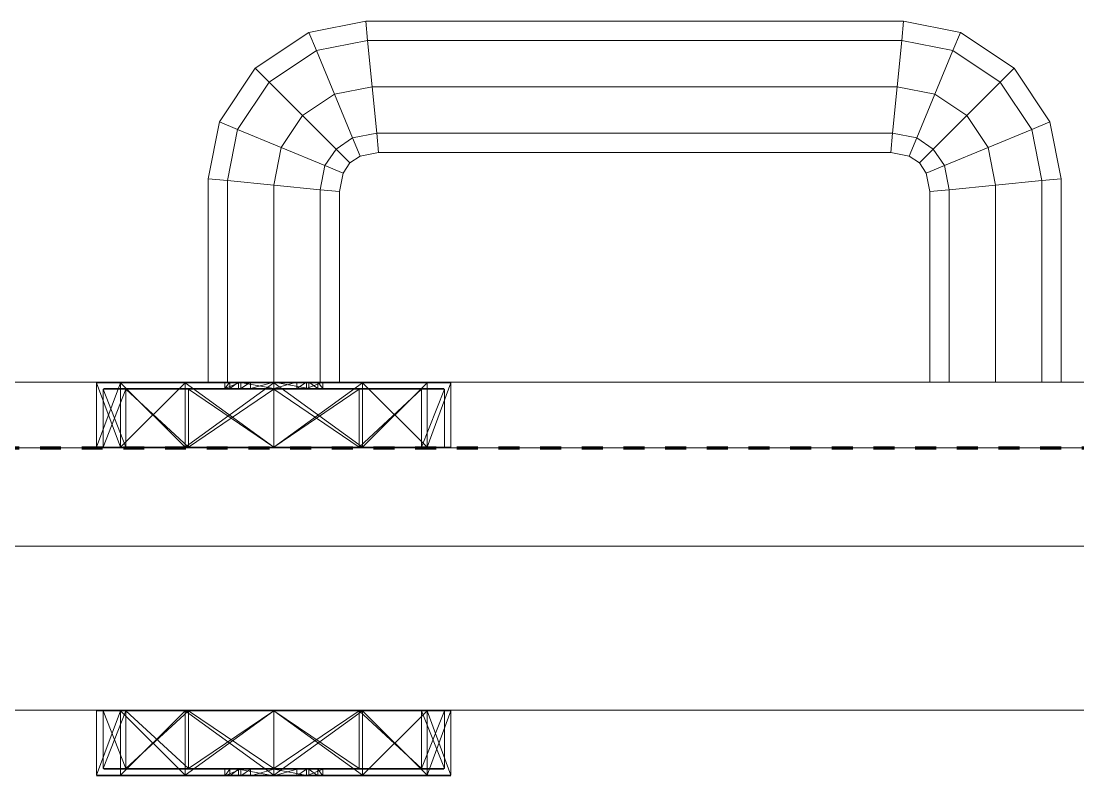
# Model space of a CAD drawing. Header units: millimetres. Extents: x -5300 to 98858, y -5196 to 93886.
# Drawn here: x 46633.5 to 46794.5, y 43115 to 43230 of the extents above; entities that cross this region are included whole.
import ezdxf

# ---------------------------------------------------------------- set-up
doc = ezdxf.new("R2010")
doc.units = ezdxf.units.MM
doc.linetypes.add('Штрих', pattern=[6.35, 3.175, -3.175])
doc.linetypes.add('Штрих_2_', pattern=[6.35, 3.175, -3.175])
for name, color, linetype, lineweight, true_color in [('_Разделитель помещений_', 4, 'Штрих', 70, 0x00ffff), ('Двери', 7, 'Continuous', 18, 0x7f7f7f), ('Стены', 7, 'Continuous', 18, 0x7f7f7f)]:
    doc.layers.add(name, color=color, linetype=linetype, lineweight=lineweight, true_color=true_color)

# ---------------------------------------------------------------- blocks, each defined once
blk = doc.blocks.new('СТВ_Перегородка_Кирпич 242319 - СТВ_Перегородка_Кирпич 2-249685-Подвал')
at = {"layer": 'Стены', "color": 254, "true_color": 0xd4d4d4}
blk.add_line((33750, 43150), (58000, 43150), dxfattribs=at)
blk = doc.blocks.new('СТВ_Перегородка_Кирпич 242319 - СТВ_Перегородка_Кирпич-249678-Подвал')
at = {"layer": 'Стены', "color": 254, "true_color": 0xd4d4d4}
for p, q in [((33750, 43165), (57830, 43165)), ((57830, 43165), (33750, 43165)), ((48235, 43165), (45265, 43165)), ((47610, 43165), (45910, 43165)), ((45910, 43165), (47610, 43165)), ((47610, 43165), (45910, 43165)), ((45910, 43165), (47610, 43165)), ((57830, 43150), (33750, 43150)), ((57830, 43150), (33750, 43150)), ((45250, 43150), (48250, 43150)), ((48250, 43150), (45250, 43150)), ((48250, 43150), (45250, 43150)), ((48235, 43150), (45265, 43150)), ((47610, 43150), (45910, 43150)), ((45910, 43150), (47610, 43150)), ((45910, 43150), (47610, 43150)), ((47610, 43150), (45910, 43150)), ((45910, 43150), (47610, 43150)), ((47610, 43150), (45910, 43150)), ((45910, 43150), (47610, 43150)), ((47610, 43150), (45910, 43150))]:
    blk.add_line(p, q, dxfattribs=at)
blk = doc.blocks.new('СТВ_Перегородка_Кирпич 242319 - СТВ_Перегородка_Кирпич 242319-249682-Подвал')
for name in ['СТВ_Перегородка_Кирпич 242319 - СТВ_Перегородка_Кирпич-249678-Подвал', 'СТВ_Перегородка_Кирпич 242319 - СТВ_Перегородка_Кирпич 2-249685-Подвал']:
    blk.add_blockref(name, (0, 0))
blk = doc.blocks.new('Д-29 242620 - Д-29-249708-Подвал')
at = {"layer": 'Двери', "color": 254, "true_color": 0xd4d4d4}
for p, q in [((46677.36, 43228.28), (46686.02, 43230)), ((46686.02, 43230), (46677.36, 43228.28)), ((46686.02, 43230), (46686.3, 43227.07)), ((46686.3, 43227.07), (46686.02, 43230)), ((46686.02, 43230), (46767.98, 43230)), ((46686.3, 43227.07), (46686.02, 43230)), ((46767.98, 43230), (46686.02, 43230)), ((46686.02, 43230), (46686.3, 43227.07)), ((46767.98, 43230), (46767.7, 43227.07)), ((46767.7, 43227.07), (46767.98, 43230)), ((46767.7, 43227.07), (46767.98, 43230)), ((46767.98, 43230), (46767.7, 43227.07)), ((46767.98, 43230), (46776.64, 43228.28)), ((46776.64, 43228.28), (46767.98, 43230)), ((46669.18, 43222.82), (46677.36, 43228.28)), ((46677.36, 43228.28), (46669.18, 43222.82)), ((46677.36, 43228.28), (46678.5, 43225.52)), ((46678.5, 43225.52), (46677.36, 43228.28)), ((46678.5, 43225.52), (46677.36, 43228.28)), ((46677.36, 43228.28), (46678.5, 43225.52)), ((46776.64, 43228.28), (46775.5, 43225.52)), ((46775.5, 43225.52), (46776.64, 43228.28)), ((46775.5, 43225.52), (46776.64, 43228.28)), ((46776.64, 43228.28), (46775.5, 43225.52)), ((46776.64, 43228.28), (46784.82, 43222.82)), ((46784.82, 43222.82), (46776.64, 43228.28)), ((46686.3, 43227.07), (46678.5, 43225.52)), ((46678.5, 43225.52), (46686.3, 43227.07)), ((46678.5, 43225.52), (46686.3, 43227.07)), ((46686.3, 43227.07), (46678.5, 43225.52)), ((46767.7, 43227.07), (46686.3, 43227.07)), ((46686.3, 43227.07), (46687, 43220)), ((46687, 43220), (46686.3, 43227.07)), ((46686.3, 43227.07), (46767.7, 43227.07)), ((46686.3, 43227.07), (46767.7, 43227.07)), ((46687, 43220), (46686.3, 43227.07)), ((46767.7, 43227.07), (46686.3, 43227.07)), ((46686.3, 43227.07), (46687, 43220)), ((46767.7, 43227.07), (46767, 43220)), ((46767, 43220), (46767.7, 43227.07)), ((46767, 43220), (46767.7, 43227.07)), ((46767.7, 43227.07), (46767, 43220)), ((46775.5, 43225.52), (46767.7, 43227.07)), ((46767.7, 43227.07), (46775.5, 43225.52)), ((46767.7, 43227.07), (46775.5, 43225.52)), ((46775.5, 43225.52), (46767.7, 43227.07)), ((46678.5, 43225.52), (46671.3, 43220.7)), ((46671.3, 43220.7), (46678.5, 43225.52)), ((46671.3, 43220.7), (46678.5, 43225.52)), ((46678.5, 43225.52), (46671.3, 43220.7)), ((46678.5, 43225.52), (46681.26, 43218.86)), ((46681.26, 43218.86), (46678.5, 43225.52)), ((46681.26, 43218.86), (46678.5, 43225.52)), ((46678.5, 43225.52), (46681.26, 43218.86)), ((46775.5, 43225.52), (46772.74, 43218.86)), ((46772.74, 43218.86), (46775.5, 43225.52)), ((46772.74, 43218.86), (46775.5, 43225.52)), ((46775.5, 43225.52), (46772.74, 43218.86)), ((46782.7, 43220.7), (46775.5, 43225.52)), ((46775.5, 43225.52), (46782.7, 43220.7)), ((46775.5, 43225.52), (46782.7, 43220.7)), ((46782.7, 43220.7), (46775.5, 43225.52)), ((46663.72, 43214.64), (46669.18, 43222.82)), ((46669.18, 43222.82), (46663.72, 43214.64)), ((46669.18, 43222.82), (46671.3, 43220.7)), ((46671.3, 43220.7), (46669.18, 43222.82)), ((46671.3, 43220.7), (46669.18, 43222.82)), ((46669.18, 43222.82), (46671.3, 43220.7)), ((46784.82, 43222.82), (46782.7, 43220.7)), ((46782.7, 43220.7), (46784.82, 43222.82)), ((46782.7, 43220.7), (46784.82, 43222.82)), ((46784.82, 43222.82), (46782.7, 43220.7)), ((46784.82, 43222.82), (46790.28, 43214.64)), ((46790.28, 43214.64), (46784.82, 43222.82)), ((46671.3, 43220.7), (46666.48, 43213.5)), ((46666.48, 43213.5), (46671.3, 43220.7)), ((46666.48, 43213.5), (46671.3, 43220.7)), ((46671.3, 43220.7), (46666.48, 43213.5)), ((46671.3, 43220.7), (46676.39, 43215.61)), ((46676.39, 43215.61), (46671.3, 43220.7)), ((46676.39, 43215.61), (46671.3, 43220.7)), ((46671.3, 43220.7), (46676.39, 43215.61)), ((46687, 43220), (46681.26, 43218.86)), ((46681.26, 43218.86), (46687, 43220)), ((46681.26, 43218.86), (46687, 43220)), ((46687, 43220), (46681.26, 43218.86)), ((46767, 43220), (46687, 43220)), ((46687, 43220), (46687.7, 43212.93)), ((46687.7, 43212.93), (46687, 43220)), ((46687, 43220), (46767, 43220)), ((46687, 43220), (46767, 43220)), ((46687.7, 43212.93), (46687, 43220)), ((46767, 43220), (46687, 43220)), ((46687, 43220), (46687.7, 43212.93)), ((46767, 43220), (46766.3, 43212.93)), ((46766.3, 43212.93), (46767, 43220)), ((46766.3, 43212.93), (46767, 43220)), ((46767, 43220), (46766.3, 43212.93)), ((46772.74, 43218.86), (46767, 43220)), ((46767, 43220), (46772.74, 43218.86)), ((46767, 43220), (46772.74, 43218.86)), ((46772.74, 43218.86), (46767, 43220)), ((46782.7, 43220.7), (46777.61, 43215.61)), ((46777.61, 43215.61), (46782.7, 43220.7)), ((46777.61, 43215.61), (46782.7, 43220.7)), ((46782.7, 43220.7), (46777.61, 43215.61)), ((46787.52, 43213.5), (46782.7, 43220.7)), ((46782.7, 43220.7), (46787.52, 43213.5)), ((46782.7, 43220.7), (46787.52, 43213.5)), ((46787.52, 43213.5), (46782.7, 43220.7)), ((46681.26, 43218.86), (46676.39, 43215.61)), ((46676.39, 43215.61), (46681.26, 43218.86)), ((46676.39, 43215.61), (46681.26, 43218.86)), ((46681.26, 43218.86), (46676.39, 43215.61)), ((46681.26, 43218.86), (46684.02, 43212.2)), ((46684.02, 43212.2), (46681.26, 43218.86)), ((46684.02, 43212.2), (46681.26, 43218.86)), ((46681.26, 43218.86), (46684.02, 43212.2)), ((46772.74, 43218.86), (46769.98, 43212.2)), ((46769.98, 43212.2), (46772.74, 43218.86)), ((46769.98, 43212.2), (46772.74, 43218.86)), ((46772.74, 43218.86), (46769.98, 43212.2)), ((46777.61, 43215.61), (46772.74, 43218.86)), ((46772.74, 43218.86), (46777.61, 43215.61)), ((46772.74, 43218.86), (46777.61, 43215.61)), ((46777.61, 43215.61), (46772.74, 43218.86)), ((46676.39, 43215.61), (46673.14, 43210.74)), ((46673.14, 43210.74), (46676.39, 43215.61)), ((46673.14, 43210.74), (46676.39, 43215.61)), ((46676.39, 43215.61), (46673.14, 43210.74)), ((46676.39, 43215.61), (46681.49, 43210.51)), ((46681.49, 43210.51), (46676.39, 43215.61)), ((46681.49, 43210.51), (46676.39, 43215.61)), ((46676.39, 43215.61), (46681.49, 43210.51)), ((46777.61, 43215.61), (46772.51, 43210.51)), ((46772.51, 43210.51), (46777.61, 43215.61)), ((46772.51, 43210.51), (46777.61, 43215.61)), ((46777.61, 43215.61), (46772.51, 43210.51)), ((46780.86, 43210.74), (46777.61, 43215.61)), ((46777.61, 43215.61), (46780.86, 43210.74)), ((46777.61, 43215.61), (46780.86, 43210.74)), ((46780.86, 43210.74), (46777.61, 43215.61)), ((46662, 43205.98), (46663.72, 43214.64)), ((46663.72, 43214.64), (46662, 43205.98)), ((46663.72, 43214.64), (46666.48, 43213.5)), ((46666.48, 43213.5), (46663.72, 43214.64)), ((46666.48, 43213.5), (46663.72, 43214.64)), ((46663.72, 43214.64), (46666.48, 43213.5)), ((46666.48, 43213.5), (46664.93, 43205.7)), ((46664.93, 43205.7), (46666.48, 43213.5)), ((46664.93, 43205.7), (46666.48, 43213.5)), ((46666.48, 43213.5), (46664.93, 43205.7)), ((46666.48, 43213.5), (46673.14, 43210.74)), ((46673.14, 43210.74), (46666.48, 43213.5)), ((46673.14, 43210.74), (46666.48, 43213.5)), ((46666.48, 43213.5), (46673.14, 43210.74)), ((46787.52, 43213.5), (46780.86, 43210.74)), ((46780.86, 43210.74), (46787.52, 43213.5)), ((46780.86, 43210.74), (46787.52, 43213.5)), ((46787.52, 43213.5), (46780.86, 43210.74)), ((46790.28, 43214.64), (46787.52, 43213.5)), ((46787.52, 43213.5), (46790.28, 43214.64)), ((46787.52, 43213.5), (46790.28, 43214.64)), ((46790.28, 43214.64), (46787.52, 43213.5)), ((46789.07, 43205.7), (46787.52, 43213.5)), ((46787.52, 43213.5), (46789.07, 43205.7)), ((46787.52, 43213.5), (46789.07, 43205.7)), ((46789.07, 43205.7), (46787.52, 43213.5)), ((46790.28, 43214.64), (46792, 43205.98)), ((46792, 43205.98), (46790.28, 43214.64)), ((46684.02, 43212.2), (46681.49, 43210.51)), ((46681.49, 43210.51), (46684.02, 43212.2)), ((46681.49, 43210.51), (46684.02, 43212.2)), ((46684.02, 43212.2), (46681.49, 43210.51)), ((46687.7, 43212.93), (46684.02, 43212.2)), ((46684.02, 43212.2), (46687.7, 43212.93)), ((46684.02, 43212.2), (46687.7, 43212.93)), ((46687.7, 43212.93), (46684.02, 43212.2)), ((46684.02, 43212.2), (46685.16, 43209.44)), ((46685.16, 43209.44), (46684.02, 43212.2)), ((46685.16, 43209.44), (46684.02, 43212.2)), ((46684.02, 43212.2), (46685.16, 43209.44)), ((46766.3, 43212.93), (46687.7, 43212.93)), ((46687.7, 43212.93), (46687.98, 43210)), ((46687.98, 43210), (46687.7, 43212.93)), ((46687.7, 43212.93), (46766.3, 43212.93)), ((46687.7, 43212.93), (46766.3, 43212.93)), ((46687.98, 43210), (46687.7, 43212.93)), ((46766.3, 43212.93), (46687.7, 43212.93)), ((46687.7, 43212.93), (46687.98, 43210)), ((46766.3, 43212.93), (46766.02, 43210)), ((46766.02, 43210), (46766.3, 43212.93)), ((46766.02, 43210), (46766.3, 43212.93)), ((46766.3, 43212.93), (46766.02, 43210)), ((46769.98, 43212.2), (46766.3, 43212.93)), ((46766.3, 43212.93), (46769.98, 43212.2)), ((46766.3, 43212.93), (46769.98, 43212.2)), ((46769.98, 43212.2), (46766.3, 43212.93)), ((46769.98, 43212.2), (46768.84, 43209.44)), ((46768.84, 43209.44), (46769.98, 43212.2)), ((46768.84, 43209.44), (46769.98, 43212.2)), ((46769.98, 43212.2), (46768.84, 43209.44)), ((46772.51, 43210.51), (46769.98, 43212.2)), ((46769.98, 43212.2), (46772.51, 43210.51)), ((46769.98, 43212.2), (46772.51, 43210.51)), ((46772.51, 43210.51), (46769.98, 43212.2)), ((46673.14, 43210.74), (46672, 43205)), ((46672, 43205), (46673.14, 43210.74)), ((46672, 43205), (46673.14, 43210.74)), ((46673.14, 43210.74), (46672, 43205)), ((46673.14, 43210.74), (46679.8, 43207.98)), ((46679.8, 43207.98), (46673.14, 43210.74)), ((46679.8, 43207.98), (46673.14, 43210.74)), ((46673.14, 43210.74), (46679.8, 43207.98)), ((46681.49, 43210.51), (46679.8, 43207.98)), ((46679.8, 43207.98), (46681.49, 43210.51)), ((46679.8, 43207.98), (46681.49, 43210.51)), ((46681.49, 43210.51), (46679.8, 43207.98)), ((46681.49, 43210.51), (46683.6, 43208.4)), ((46683.6, 43208.4), (46681.49, 43210.51)), ((46683.6, 43208.4), (46681.49, 43210.51)), ((46681.49, 43210.51), (46683.6, 43208.4)), ((46687.98, 43210), (46685.16, 43209.44)), ((46685.16, 43209.44), (46687.98, 43210)), ((46766.02, 43210), (46687.98, 43210)), ((46687.98, 43210), (46766.02, 43210)), ((46768.84, 43209.44), (46766.02, 43210)), ((46766.02, 43210), (46768.84, 43209.44)), ((46772.51, 43210.51), (46770.4, 43208.4)), ((46770.4, 43208.4), (46772.51, 43210.51)), ((46770.4, 43208.4), (46772.51, 43210.51)), ((46772.51, 43210.51), (46770.4, 43208.4)), ((46774.2, 43207.98), (46772.51, 43210.51)), ((46772.51, 43210.51), (46774.2, 43207.98)), ((46772.51, 43210.51), (46774.2, 43207.98)), ((46774.2, 43207.98), (46772.51, 43210.51)), ((46780.86, 43210.74), (46774.2, 43207.98)), ((46774.2, 43207.98), (46780.86, 43210.74)), ((46774.2, 43207.98), (46780.86, 43210.74)), ((46780.86, 43210.74), (46774.2, 43207.98)), ((46782, 43205), (46780.86, 43210.74)), ((46780.86, 43210.74), (46782, 43205)), ((46780.86, 43210.74), (46782, 43205)), ((46782, 43205), (46780.86, 43210.74)), ((46683.6, 43208.4), (46682.56, 43206.84)), ((46682.56, 43206.84), (46683.6, 43208.4)), ((46685.16, 43209.44), (46683.6, 43208.4)), ((46683.6, 43208.4), (46685.16, 43209.44)), ((46770.4, 43208.4), (46768.84, 43209.44)), ((46768.84, 43209.44), (46770.4, 43208.4)), ((46771.44, 43206.84), (46770.4, 43208.4)), ((46770.4, 43208.4), (46771.44, 43206.84)), ((46679.8, 43207.98), (46679.07, 43204.3)), ((46679.07, 43204.3), (46679.8, 43207.98)), ((46679.07, 43204.3), (46679.8, 43207.98)), ((46679.8, 43207.98), (46679.07, 43204.3)), ((46679.8, 43207.98), (46682.56, 43206.84)), ((46682.56, 43206.84), (46679.8, 43207.98)), ((46682.56, 43206.84), (46679.8, 43207.98)), ((46679.8, 43207.98), (46682.56, 43206.84)), ((46682.56, 43206.84), (46682, 43204.02)), ((46682, 43204.02), (46682.56, 43206.84)), ((46774.2, 43207.98), (46771.44, 43206.84)), ((46771.44, 43206.84), (46774.2, 43207.98)), ((46771.44, 43206.84), (46774.2, 43207.98)), ((46774.2, 43207.98), (46771.44, 43206.84)), ((46772, 43204.02), (46771.44, 43206.84)), ((46771.44, 43206.84), (46772, 43204.02)), ((46774.93, 43204.3), (46774.2, 43207.98)), ((46774.2, 43207.98), (46774.93, 43204.3)), ((46774.2, 43207.98), (46774.93, 43204.3)), ((46774.93, 43204.3), (46774.2, 43207.98)), ((46662, 43175), (46662, 43205.98)), ((46662, 43205.98), (46664.93, 43205.7)), ((46664.93, 43205.7), (46662, 43205.98)), ((46662, 43205.98), (46662, 43175)), ((46664.93, 43205.7), (46662, 43205.98)), ((46662, 43205.98), (46664.93, 43205.7)), ((46664.93, 43205.7), (46664.93, 43175)), ((46664.93, 43175), (46664.93, 43205.7)), ((46664.93, 43175), (46664.93, 43205.7)), ((46664.93, 43205.7), (46672, 43205)), ((46672, 43205), (46664.93, 43205.7)), ((46664.93, 43205.7), (46664.93, 43175)), ((46672, 43205), (46664.93, 43205.7)), ((46664.93, 43205.7), (46672, 43205)), ((46789.07, 43205.7), (46782, 43205)), ((46782, 43205), (46789.07, 43205.7)), ((46782, 43205), (46789.07, 43205.7)), ((46789.07, 43205.7), (46782, 43205)), ((46792, 43205.98), (46789.07, 43205.7)), ((46789.07, 43205.7), (46792, 43205.98)), ((46789.07, 43205.7), (46792, 43205.98)), ((46792, 43205.98), (46789.07, 43205.7)), ((46789.07, 43175), (46789.07, 43205.7)), ((46789.07, 43205.7), (46789.07, 43175)), ((46789.07, 43205.7), (46789.07, 43175)), ((46789.07, 43175), (46789.07, 43205.7)), ((46792, 43205.98), (46792, 43175)), ((46792, 43175), (46792, 43205.98)), ((46672, 43205), (46672, 43175)), ((46672, 43175), (46672, 43205)), ((46672, 43175), (46672, 43205)), ((46672, 43205), (46679.07, 43204.3)), ((46679.07, 43204.3), (46672, 43205)), ((46672, 43205), (46672, 43175)), ((46679.07, 43204.3), (46672, 43205)), ((46672, 43205), (46679.07, 43204.3)), ((46679.07, 43204.3), (46679.07, 43175)), ((46679.07, 43175), (46679.07, 43204.3)), ((46679.07, 43175), (46679.07, 43204.3)), ((46679.07, 43204.3), (46682, 43204.02)), ((46682, 43204.02), (46679.07, 43204.3)), ((46679.07, 43204.3), (46679.07, 43175)), ((46682, 43204.02), (46679.07, 43204.3)), ((46679.07, 43204.3), (46682, 43204.02)), ((46682, 43204.02), (46682, 43175)), ((46682, 43175), (46682, 43204.02)), ((46774.93, 43204.3), (46772, 43204.02)), ((46772, 43204.02), (46774.93, 43204.3)), ((46774.93, 43204.3), (46772, 43204.02)), ((46772, 43204.02), (46774.93, 43204.3)), ((46772, 43204.02), (46772, 43175)), ((46772, 43175), (46772, 43204.02)), ((46782, 43205), (46774.93, 43204.3)), ((46774.93, 43204.3), (46782, 43205)), ((46782, 43205), (46774.93, 43204.3)), ((46774.93, 43204.3), (46782, 43205)), ((46774.93, 43204.3), (46774.93, 43175)), ((46774.93, 43175), (46774.93, 43204.3)), ((46774.93, 43204.3), (46774.93, 43175)), ((46774.93, 43175), (46774.93, 43204.3)), ((46782, 43175), (46782, 43205)), ((46782, 43205), (46782, 43175)), ((46782, 43175), (46782, 43205)), ((46782, 43205), (46782, 43175)), ((45900, 43175), (47620, 43175)), ((47620, 43175), (45900, 43175)), ((47520, 43175), (46000, 43175)), ((46000, 43175), (47520, 43175)), ((46648.62, 43175), (46645, 43175)), ((46645, 43175), (46648.62, 43175)), ((46645, 43175), (46658.5, 43175)), ((46648.62, 43174.9), (46645, 43174.9)), ((46648.62, 43174.9), (46645, 43174.9)), ((46645, 43165.1), (46645, 43174.9)), ((46648.62, 43165.1), (46645, 43174.9)), ((46648.62, 43174.9), (46645, 43165.1)), ((46648.62, 43174.9), (46645, 43174.9)), ((46645, 43174.9), (46648.62, 43174.9)), ((46645, 43174.9), (46645, 43165.1)), ((46648.62, 43174.9), (46645, 43165.1)), ((46645, 43174.9), (46648.62, 43165.1)), ((46648.71, 43175), (46645.1, 43175)), ((46648.71, 43175), (46645.1, 43175)), ((46667, 43175), (46645.1, 43175)), ((46667, 43175), (46645.1, 43175)), ((46667, 43175), (46645.1, 43175)), ((46658.5, 43175), (46648.62, 43175)), ((46648.62, 43175), (46658.5, 43175)), ((46648.62, 43175), (46658.5, 43175)), ((46658.5, 43174.9), (46648.62, 43174.9)), ((46658.5, 43174.9), (46648.62, 43174.9)), ((46658.5, 43165.1), (46648.62, 43174.9)), ((46658.5, 43174.9), (46648.62, 43165.1)), ((46648.62, 43165.1), (46648.62, 43174.9)), ((46648.62, 43174.9), (46648.62, 43165.1)), ((46658.5, 43174.9), (46648.62, 43174.9)), ((46658.5, 43174.9), (46648.62, 43174.9)), ((46658.5, 43174.9), (46648.62, 43165.1)), ((46648.62, 43174.9), (46648.62, 43165.1)), ((46658.5, 43165.1), (46648.62, 43174.9)), ((46648.62, 43165.1), (46648.62, 43174.9)), ((46658.55, 43175), (46648.71, 43175)), ((46658.55, 43175), (46648.71, 43175)), ((46667, 43175), (46648.71, 43175)), ((46664.53, 43175), (46648.71, 43175)), ((46665.28, 43175), (46648.71, 43175)), ((46648.71, 43175), (46667, 43175)), ((46667, 43175), (46648.71, 43175)), ((46672, 43175), (46658.5, 43175)), ((46672, 43175), (46658.5, 43175)), ((46685.5, 43175), (46658.5, 43175)), ((46685.5, 43175), (46658.5, 43175)), ((46685.5, 43175), (46658.5, 43175)), ((46658.5, 43175), (46658.5, 43175)), ((46672, 43174.9), (46658.5, 43174.9)), ((46672, 43174.9), (46658.5, 43174.9)), ((46672, 43165.1), (46658.5, 43174.9)), ((46672, 43174.9), (46658.5, 43165.1)), ((46658.5, 43165.1), (46658.5, 43174.9)), ((46658.5, 43174.9), (46658.5, 43165.1)), ((46658.5, 43174.9), (46672, 43174.9)), ((46672, 43174.9), (46658.5, 43174.9)), ((46658.5, 43174.9), (46658.5, 43165.1)), ((46658.5, 43174.9), (46672, 43165.1)), ((46672, 43165.1), (46658.5, 43174.9)), ((46658.5, 43165.1), (46658.5, 43174.9)), ((46672, 43175), (46658.55, 43175)), ((46672, 43175), (46658.55, 43175)), ((46658.55, 43175), (46667, 43175)), ((46658.55, 43175), (46667, 43175)), ((46658.55, 43175), (46668.46, 43175)), ((46666.63, 43175), (46658.55, 43175)), ((46665.28, 43175), (46658.55, 43175)), ((46664.93, 43175), (46662, 43175)), ((46662, 43175), (46664.93, 43175)), ((46664.53, 43174), (46664.53, 43175)), ((46664.53, 43175), (46665.28, 43175)), ((46664.53, 43175), (46667, 43175)), ((46664.53, 43174), (46665.28, 43175)), ((46664.53, 43174), (46667, 43175)), ((46664.53, 43175), (46667, 43175)), ((46672, 43175), (46664.93, 43175)), ((46664.93, 43175), (46672, 43175)), ((46666.63, 43175), (46665.28, 43175)), ((46665.28, 43174), (46666.63, 43175)), ((46665.28, 43174), (46665.28, 43175)), ((46672, 43175), (46666.63, 43175)), ((46672, 43174), (46666.63, 43175)), ((46666.63, 43174), (46666.63, 43175)), ((46672, 43175), (46666.63, 43175)), ((46667, 43175), (46668.46, 43175)), ((46667, 43175), (46667, 43174)), ((46667, 43174), (46667, 43175)), ((46667, 43175), (46667, 43175)), ((46667, 43175), (46667, 43174)), ((46667, 43175), (46667, 43175)), ((46667, 43175), (46667, 43174)), ((46668.46, 43175), (46667, 43174)), ((46667, 43174), (46667, 43175)), ((46667, 43174), (46667, 43175)), ((46667, 43174), (46667, 43175)), ((46667, 43175), (46667, 43174)), ((46667, 43175), (46667, 43175)), ((46667, 43175), (46667, 43175)), ((46667, 43174), (46667, 43175)), ((46667, 43174), (46667, 43175)), ((46667, 43174), (46667, 43175)), ((46667, 43175), (46667, 43175)), ((46672, 43175), (46668.46, 43175)), ((46672, 43175), (46668.46, 43175)), ((46672, 43175), (46668.46, 43174)), ((46668.46, 43175), (46668.46, 43174)), ((46685.45, 43175), (46672, 43175)), ((46685.45, 43175), (46672, 43175)), ((46677.37, 43175), (46672, 43175)), ((46672, 43175), (46675.54, 43175)), ((46677.37, 43174), (46672, 43175)), ((46672, 43174), (46672, 43175)), ((46677.37, 43175), (46672, 43175)), ((46672, 43175), (46672, 43175)), ((46672, 43175), (46675.54, 43175)), ((46672, 43175), (46672, 43174)), ((46675.54, 43175), (46672, 43174)), ((46672, 43175), (46672, 43175)), ((46672, 43175), (46685.5, 43175)), ((46685.5, 43175), (46672, 43175)), ((46679.07, 43175), (46672, 43175)), ((46672, 43175), (46679.07, 43175)), ((46685.5, 43174.9), (46672, 43174.9)), ((46685.5, 43174.9), (46672, 43174.9)), ((46685.5, 43174.9), (46672, 43165.1)), ((46685.5, 43165.1), (46672, 43174.9)), ((46672, 43165.1), (46672, 43174.9)), ((46672, 43174.9), (46672, 43165.1)), ((46672, 43174.9), (46685.5, 43174.9)), ((46685.5, 43174.9), (46672, 43174.9)), ((46672, 43165.1), (46672, 43174.9)), ((46672, 43174.9), (46685.5, 43165.1)), ((46685.5, 43165.1), (46672, 43174.9)), ((46672, 43165.1), (46672, 43174.9)), ((46677, 43175), (46675.54, 43175)), ((46677, 43175), (46675.54, 43174)), ((46685.45, 43175), (46675.54, 43175)), ((46675.54, 43175), (46675.54, 43174)), ((46677, 43174), (46677, 43175)), ((46679.47, 43175), (46677, 43175)), ((46677, 43175), (46677, 43174)), ((46677, 43174), (46679.47, 43175)), ((46677, 43174), (46677, 43175)), ((46677, 43174), (46677, 43175)), ((46677, 43174), (46677, 43175)), ((46679.47, 43175), (46677, 43175)), ((46677, 43175), (46677, 43175)), ((46677, 43175), (46677, 43175)), ((46677, 43175), (46695.29, 43175)), ((46677, 43175), (46698.9, 43175)), ((46677, 43175), (46677, 43175)), ((46677, 43175), (46677, 43174)), ((46677, 43175), (46698.9, 43175)), ((46677, 43175), (46677, 43175)), ((46677, 43175), (46677, 43174)), ((46677, 43175), (46677, 43174)), ((46677, 43175), (46698.9, 43175)), ((46677, 43175), (46695.29, 43175)), ((46677, 43175), (46677, 43175)), ((46677, 43175), (46677, 43174)), ((46677, 43175), (46677, 43174)), ((46677, 43175), (46677, 43174)), ((46677, 43175), (46695.29, 43175)), ((46677, 43175), (46685.45, 43175)), ((46677, 43175), (46685.45, 43175)), ((46677.37, 43175), (46678.72, 43175)), ((46678.72, 43174), (46677.37, 43175)), ((46677.37, 43174), (46677.37, 43175)), ((46677.37, 43175), (46685.45, 43175)), ((46679.47, 43175), (46678.72, 43175)), ((46679.47, 43174), (46678.72, 43175)), ((46678.72, 43174), (46678.72, 43175)), ((46678.72, 43175), (46685.45, 43175)), ((46678.72, 43175), (46695.29, 43175)), ((46682, 43175), (46679.07, 43175)), ((46679.07, 43175), (46682, 43175)), ((46679.47, 43174), (46679.47, 43175)), ((46679.47, 43175), (46695.29, 43175)), ((46685.45, 43175), (46695.29, 43175)), ((46695.29, 43175), (46685.45, 43175)), ((46685.5, 43175), (46695.38, 43175)), ((46695.38, 43175), (46685.5, 43175)), ((46685.5, 43175), (46699, 43175)), ((46685.5, 43175), (46695.38, 43175)), ((46685.5, 43175), (46685.5, 43175)), ((46695.38, 43174.9), (46685.5, 43174.9)), ((46695.38, 43174.9), (46685.5, 43174.9)), ((46695.38, 43165.1), (46685.5, 43174.9)), ((46685.5, 43174.9), (46685.5, 43165.1)), ((46695.38, 43174.9), (46685.5, 43165.1)), ((46685.5, 43165.1), (46685.5, 43174.9)), ((46685.5, 43174.9), (46695.38, 43174.9)), ((46695.38, 43174.9), (46685.5, 43174.9)), ((46685.5, 43165.1), (46685.5, 43174.9)), ((46685.5, 43165.1), (46695.38, 43174.9)), ((46695.38, 43174.9), (46685.5, 43165.1)), ((46685.5, 43165.1), (46685.5, 43174.9)), ((46695.29, 43175), (46698.9, 43175)), ((46698.9, 43175), (46695.29, 43175)), ((46695.38, 43175), (46699, 43175)), ((46699, 43175), (46695.38, 43175)), ((46695.38, 43174.9), (46699, 43174.9)), ((46699, 43174.9), (46695.38, 43174.9)), ((46695.38, 43165.1), (46695.38, 43174.9)), ((46695.38, 43165.1), (46699, 43174.9)), ((46699, 43174.9), (46695.38, 43165.1)), ((46695.38, 43165.1), (46695.38, 43174.9)), ((46695.38, 43174.9), (46699, 43174.9)), ((46699, 43174.9), (46695.38, 43174.9)), ((46695.38, 43165.1), (46695.38, 43174.9)), ((46695.38, 43165.1), (46699, 43174.9)), ((46699, 43174.9), (46695.38, 43165.1)), ((46695.38, 43165.1), (46695.38, 43174.9)), ((46699, 43165.1), (46699, 43174.9)), ((46699, 43165.1), (46699, 43174.9)), ((46774.93, 43175), (46772, 43175)), ((46772, 43175), (46774.93, 43175)), ((46772, 43175), (46774.93, 43175)), ((46774.93, 43175), (46772, 43175)), ((46782, 43175), (46774.93, 43175)), ((46774.93, 43175), (46782, 43175)), ((46774.93, 43175), (46782, 43175)), ((46782, 43175), (46774.93, 43175)), ((46789.07, 43175), (46782, 43175)), ((46782, 43175), (46789.07, 43175)), ((46789.07, 43175), (46782, 43175)), ((46782, 43175), (46789.07, 43175)), ((46792, 43175), (46789.07, 43175)), ((46789.07, 43175), (46792, 43175)), ((46792, 43175), (46789.07, 43175)), ((46789.07, 43175), (46792, 43175)), ((46649.48, 43173.9), (46646, 43173.9)), ((46649.48, 43173.9), (46646, 43173.9)), ((46646, 43165.1), (46646, 43173.9)), ((46649.48, 43165.1), (46646, 43173.9)), ((46649.48, 43173.9), (46646, 43165.1)), ((46649.57, 43174), (46646.1, 43174)), ((46649.57, 43174), (46646.1, 43174)), ((46667, 43174), (46646.1, 43174)), ((46667, 43174), (46646.1, 43174)), ((46667, 43174), (46646.1, 43174)), ((46659, 43173.9), (46649.48, 43173.9)), ((46659, 43173.9), (46649.48, 43173.9)), ((46659, 43165.1), (46649.48, 43173.9)), ((46659, 43165.1), (46649.48, 43173.9)), ((46649.48, 43165.1), (46649.48, 43173.9)), ((46649.48, 43173.9), (46649.48, 43165.1)), ((46659.05, 43174), (46649.57, 43174)), ((46659.05, 43174), (46649.57, 43174)), ((46665.28, 43174), (46649.57, 43174)), ((46667, 43174), (46649.57, 43174)), ((46664.53, 43174), (46649.57, 43174)), ((46649.57, 43174), (46667, 43174)), ((46667, 43174), (46649.57, 43174)), ((46672, 43173.9), (46659, 43173.9)), ((46672, 43173.9), (46659, 43173.9)), ((46672, 43165.1), (46659, 43173.9)), ((46672, 43173.9), (46659, 43165.1)), ((46659, 43165.1), (46659, 43173.9)), ((46659, 43173.9), (46659, 43165.1)), ((46672, 43174), (46659.05, 43174)), ((46672, 43174), (46659.05, 43174)), ((46666.63, 43174), (46659.05, 43174)), ((46659.05, 43174), (46665.28, 43174)), ((46668.46, 43174), (46659.05, 43174)), ((46667, 43174), (46659.05, 43174)), ((46667, 43174), (46659.05, 43174)), ((46665.28, 43174), (46664.53, 43174)), ((46664.53, 43174), (46667, 43174)), ((46664.53, 43174), (46667, 43174)), ((46666.63, 43174), (46665.28, 43174)), ((46672, 43174), (46666.63, 43174)), ((46672, 43174), (46666.63, 43174)), ((46668.46, 43174), (46667, 43174)), ((46667, 43174), (46667, 43174)), ((46667, 43174), (46667, 43174)), ((46667, 43174), (46667, 43174)), ((46667, 43174), (46667, 43174)), ((46667, 43174), (46667, 43174)), ((46672, 43174), (46668.46, 43174)), ((46672, 43174), (46668.46, 43174)), ((46684.95, 43174), (46672, 43174)), ((46684.95, 43174), (46672, 43174)), ((46677.37, 43174), (46672, 43174)), ((46675.54, 43174), (46672, 43174)), ((46677.37, 43174), (46672, 43174)), ((46672, 43174), (46672, 43174)), ((46675.54, 43174), (46672, 43174)), ((46672, 43174), (46672, 43174)), ((46685, 43173.9), (46672, 43173.9)), ((46672, 43173.9), (46685, 43173.9)), ((46685, 43165.1), (46672, 43173.9)), ((46672, 43165.1), (46672, 43173.9)), ((46672, 43173.9), (46672, 43165.1)), ((46672, 43165.1), (46685, 43173.9)), ((46677, 43174), (46675.54, 43174)), ((46675.54, 43174), (46684.95, 43174)), ((46679.47, 43174), (46677, 43174)), ((46679.47, 43174), (46677, 43174)), ((46677, 43174), (46677, 43174)), ((46677, 43174), (46694.43, 43174)), ((46677, 43174), (46677, 43174)), ((46677, 43174), (46697.9, 43174)), ((46677, 43174), (46677, 43174)), ((46677, 43174), (46684.95, 43174)), ((46677, 43174), (46677, 43174)), ((46677, 43174), (46684.95, 43174)), ((46677, 43174), (46694.43, 43174)), ((46677, 43174), (46677, 43174)), ((46677, 43174), (46697.9, 43174)), ((46677, 43174), (46694.43, 43174)), ((46677, 43174), (46697.9, 43174)), ((46678.72, 43174), (46677.37, 43174)), ((46684.95, 43174), (46677.37, 43174)), ((46679.47, 43174), (46678.72, 43174)), ((46694.43, 43174), (46678.72, 43174)), ((46684.95, 43174), (46678.72, 43174)), ((46679.47, 43174), (46694.43, 43174)), ((46694.43, 43174), (46684.95, 43174)), ((46684.95, 43174), (46694.43, 43174)), ((46694.52, 43173.9), (46685, 43173.9)), ((46685, 43173.9), (46694.52, 43173.9)), ((46694.52, 43173.9), (46685, 43165.1)), ((46685, 43165.1), (46685, 43173.9)), ((46685, 43165.1), (46685, 43173.9)), ((46685, 43165.1), (46694.52, 43173.9)), ((46694.43, 43174), (46697.9, 43174)), ((46697.9, 43174), (46694.43, 43174)), ((46694.52, 43173.9), (46698, 43173.9)), ((46698, 43173.9), (46694.52, 43173.9)), ((46694.52, 43173.9), (46694.52, 43165.1)), ((46694.52, 43165.1), (46698, 43173.9)), ((46698, 43173.9), (46694.52, 43165.1)), ((46694.52, 43165.1), (46694.52, 43173.9)), ((46698, 43173.9), (46698, 43165.1)), ((47620, 43165), (45900, 43165)), ((45900, 43165), (47620, 43165)), ((45910, 43165), (47610, 43165)), ((47610, 43165), (45910, 43165)), ((47522, 43165), (45998, 43165)), ((45998, 43165), (47522, 43165)), ((47520, 43165), (46000, 43165)), ((46000, 43165), (47520, 43165)), ((46622, 43165), (47522, 43165)), ((47522, 43165), (46622, 43165)), ((46622, 43165), (47522, 43165)), ((47522, 43165), (46622, 43165)), ((46648.62, 43165.1), (46645, 43165.1)), ((46648.62, 43165.1), (46645, 43165.1)), ((46648.62, 43165.1), (46645, 43165.1)), ((46645, 43165.1), (46648.62, 43165.1)), ((46648.62, 43165), (46645, 43165)), ((46645, 43165), (46648.62, 43165)), ((46658.5, 43165), (46645, 43165)), ((46648.71, 43165), (46645.1, 43165)), ((46648.71, 43165), (46645.1, 43165)), ((46649.39, 43165), (46645.1, 43165)), ((46649.39, 43165), (46645.1, 43165)), ((46645.1, 43165), (46645.9, 43165)), ((46649.39, 43165), (46645.9, 43165)), ((46649.39, 43165), (46645.9, 43165)), ((46649.48, 43165.1), (46646, 43165.1)), ((46649.48, 43165.1), (46646, 43165.1)), ((46658.5, 43165.1), (46648.62, 43165.1)), ((46658.5, 43165.1), (46648.62, 43165.1)), ((46658.5, 43165.1), (46648.62, 43165.1)), ((46658.5, 43165.1), (46648.62, 43165.1)), ((46658.5, 43165), (46648.62, 43165)), ((46648.62, 43165), (46658.5, 43165)), ((46658.5, 43165), (46648.62, 43165)), ((46658.55, 43165), (46648.71, 43165)), ((46658.55, 43165), (46648.71, 43165)), ((46648.71, 43165), (46649.39, 43165)), ((46649.39, 43165), (46648.71, 43165)), ((46658.95, 43165), (46649.39, 43165)), ((46658.95, 43165), (46649.39, 43165)), ((46658.55, 43165), (46649.39, 43165)), ((46658.55, 43165), (46649.39, 43165)), ((46659, 43165.1), (46649.48, 43165.1)), ((46659, 43165.1), (46649.48, 43165.1)), ((46672, 43165.1), (46658.5, 43165.1)), ((46672, 43165.1), (46658.5, 43165.1)), ((46658.5, 43165.1), (46672, 43165.1)), ((46672, 43165.1), (46658.5, 43165.1)), ((46672, 43165), (46658.5, 43165)), ((46658.5, 43165), (46672, 43165)), ((46658.5, 43165), (46658.5, 43165)), ((46658.5, 43165), (46685.5, 43165)), ((46658.5, 43165), (46685.5, 43165)), ((46658.5, 43165), (46685.5, 43165)), ((46672, 43165), (46658.55, 43165)), ((46672, 43165), (46658.55, 43165)), ((46658.55, 43165), (46658.95, 43165)), ((46658.95, 43165), (46658.55, 43165)), ((46672, 43165), (46658.95, 43165)), ((46672, 43165), (46658.95, 43165)), ((46672, 43165), (46658.95, 43165)), ((46672, 43165), (46658.95, 43165)), ((46672, 43165.1), (46659, 43165.1)), ((46672, 43165.1), (46659, 43165.1)), ((46685, 43165.1), (46672, 43165.1)), ((46685.5, 43165.1), (46672, 43165.1)), ((46685.5, 43165.1), (46672, 43165.1)), ((46672, 43165.1), (46685, 43165.1)), ((46672, 43165.1), (46685.5, 43165.1)), ((46685.5, 43165.1), (46672, 43165.1)), ((46685.45, 43165), (46672, 43165)), ((46685.05, 43165), (46672, 43165)), ((46685.05, 43165), (46672, 43165)), ((46685.45, 43165), (46672, 43165)), ((46685.05, 43165), (46672, 43165)), ((46672, 43165), (46672, 43165)), ((46685.05, 43165), (46672, 43165)), ((46672, 43165), (46672, 43165)), ((46672, 43165), (46685.5, 43165)), ((46672, 43165), (46685.5, 43165)), ((46694.52, 43165.1), (46685, 43165.1)), ((46685, 43165.1), (46694.52, 43165.1)), ((46694.6, 43165), (46685.05, 43165)), ((46694.6, 43165), (46685.05, 43165)), ((46695.29, 43165), (46685.05, 43165)), ((46685.45, 43165), (46685.05, 43165)), ((46695.29, 43165), (46685.05, 43165)), ((46685.05, 43165), (46685.45, 43165)), ((46695.29, 43165), (46685.45, 43165)), ((46695.29, 43165), (46685.45, 43165)), ((46695.38, 43165.1), (46685.5, 43165.1)), ((46695.38, 43165.1), (46685.5, 43165.1)), ((46685.5, 43165.1), (46695.38, 43165.1)), ((46695.38, 43165.1), (46685.5, 43165.1)), ((46685.5, 43165), (46695.38, 43165)), ((46695.38, 43165), (46685.5, 43165)), ((46685.5, 43165), (46685.5, 43165)), ((46695.38, 43165), (46685.5, 43165)), ((46699, 43165), (46685.5, 43165)), ((46694.52, 43165.1), (46698, 43165.1)), ((46698, 43165.1), (46694.52, 43165.1)), ((46694.6, 43165), (46698.1, 43165)), ((46698.1, 43165), (46694.6, 43165)), ((46694.6, 43165), (46695.29, 43165)), ((46694.6, 43165), (46698.9, 43165)), ((46698.9, 43165), (46694.6, 43165)), ((46694.6, 43165), (46695.29, 43165)), ((46695.29, 43165), (46698.9, 43165)), ((46698.9, 43165), (46695.29, 43165)), ((46695.38, 43165.1), (46699, 43165.1)), ((46699, 43165.1), (46695.38, 43165.1)), ((46695.38, 43165.1), (46699, 43165.1)), ((46699, 43165.1), (46695.38, 43165.1)), ((46695.38, 43165), (46699, 43165)), ((46699, 43165), (46695.38, 43165)), ((46698.1, 43165), (46698.9, 43165)), ((47522, 43125), (45998, 43125)), ((45998, 43125), (47522, 43125)), ((47510, 43125), (46010, 43125)), ((46010, 43125), (47510, 43125)), ((47522, 43125), (46622, 43125)), ((47522, 43125), (46622, 43125)), ((46622, 43125), (47522, 43125)), ((46622, 43125), (47522, 43125)), ((46648.62, 43125), (46645, 43125)), ((46645, 43125), (46648.62, 43125)), ((46645, 43125), (46658.5, 43125)), ((46648.62, 43124.9), (46645, 43124.9)), ((46648.62, 43124.9), (46645, 43124.9)), ((46645, 43124.9), (46645, 43115.1)), ((46648.62, 43124.9), (46645, 43115.1)), ((46648.62, 43124.9), (46645, 43115.1)), ((46648.62, 43124.9), (46645, 43124.9)), ((46645, 43124.9), (46648.62, 43124.9)), ((46645, 43115.1), (46645, 43124.9)), ((46648.62, 43124.9), (46645, 43115.1)), ((46645, 43115.1), (46648.62, 43124.9)), ((46648.71, 43125), (46645.1, 43125)), ((46648.71, 43125), (46645.1, 43125)), ((46649.39, 43125), (46645.1, 43125)), ((46649.39, 43125), (46645.1, 43125)), ((46645.9, 43125), (46645.1, 43125)), ((46649.39, 43125), (46645.9, 43125)), ((46649.39, 43125), (46645.9, 43125)), ((46649.48, 43124.9), (46646, 43124.9)), ((46649.48, 43124.9), (46646, 43124.9)), ((46646, 43116.1), (46646, 43124.9)), ((46649.48, 43124.9), (46646, 43116.1)), ((46649.48, 43116.1), (46646, 43124.9)), ((46658.5, 43125), (46648.62, 43125)), ((46648.62, 43125), (46658.5, 43125)), ((46648.62, 43125), (46658.5, 43125)), ((46658.5, 43124.9), (46648.62, 43124.9)), ((46658.5, 43124.9), (46648.62, 43124.9)), ((46658.5, 43115.1), (46648.62, 43124.9)), ((46658.5, 43124.9), (46648.62, 43115.1)), ((46648.62, 43124.9), (46648.62, 43115.1)), ((46648.62, 43124.9), (46648.62, 43115.1)), ((46658.5, 43124.9), (46648.62, 43124.9)), ((46648.62, 43124.9), (46658.5, 43124.9)), ((46658.5, 43115.1), (46648.62, 43124.9)), ((46648.62, 43115.1), (46648.62, 43124.9)), ((46648.62, 43115.1), (46648.62, 43124.9)), ((46648.62, 43115.1), (46658.5, 43124.9)), ((46658.55, 43125), (46648.71, 43125)), ((46658.55, 43125), (46648.71, 43125)), ((46649.39, 43125), (46648.71, 43125)), ((46649.39, 43125), (46648.71, 43125)), ((46658.95, 43125), (46649.39, 43125)), ((46658.95, 43125), (46649.39, 43125)), ((46658.55, 43125), (46649.39, 43125)), ((46658.55, 43125), (46649.39, 43125)), ((46659, 43124.9), (46649.48, 43124.9)), ((46659, 43124.9), (46649.48, 43124.9)), ((46659, 43116.1), (46649.48, 43124.9)), ((46659, 43124.9), (46649.48, 43116.1)), ((46649.48, 43116.1), (46649.48, 43124.9)), ((46649.48, 43116.1), (46649.48, 43124.9)), ((46672, 43125), (46658.5, 43125)), ((46672, 43125), (46658.5, 43125)), ((46685.5, 43125), (46658.5, 43125)), ((46685.5, 43125), (46658.5, 43125)), ((46685.5, 43125), (46658.5, 43125)), ((46658.5, 43125), (46658.5, 43125)), ((46672, 43124.9), (46658.5, 43124.9)), ((46672, 43124.9), (46658.5, 43124.9)), ((46672, 43115.1), (46658.5, 43124.9)), ((46672, 43124.9), (46658.5, 43115.1)), ((46658.5, 43124.9), (46658.5, 43115.1)), ((46658.5, 43124.9), (46658.5, 43115.1)), ((46672, 43124.9), (46658.5, 43124.9)), ((46658.5, 43124.9), (46672, 43124.9)), ((46658.5, 43115.1), (46658.5, 43124.9)), ((46672, 43115.1), (46658.5, 43124.9)), ((46658.5, 43115.1), (46658.5, 43124.9)), ((46658.5, 43115.1), (46672, 43124.9)), ((46672, 43125), (46658.55, 43125)), ((46672, 43125), (46658.55, 43125)), ((46658.95, 43125), (46658.55, 43125)), ((46658.95, 43125), (46658.55, 43125)), ((46672, 43125), (46658.95, 43125)), ((46672, 43125), (46658.95, 43125)), ((46672, 43125), (46658.95, 43125)), ((46672, 43125), (46658.95, 43125)), ((46672, 43124.9), (46659, 43124.9)), ((46672, 43124.9), (46659, 43124.9)), ((46672, 43116.1), (46659, 43124.9)), ((46672, 43124.9), (46659, 43116.1)), ((46659, 43116.1), (46659, 43124.9)), ((46659, 43116.1), (46659, 43124.9)), ((46685.05, 43125), (46672, 43125)), ((46685.45, 43125), (46672, 43125)), ((46685.05, 43125), (46672, 43125)), ((46685.45, 43125), (46672, 43125)), ((46685.05, 43125), (46672, 43125)), ((46672, 43125), (46672, 43125)), ((46685.05, 43125), (46672, 43125)), ((46672, 43125), (46672, 43125)), ((46672, 43125), (46685.5, 43125)), ((46685.5, 43125), (46672, 43125)), ((46685.5, 43124.9), (46672, 43124.9)), ((46685, 43124.9), (46672, 43124.9)), ((46685, 43124.9), (46672, 43124.9)), ((46672, 43124.9), (46685.5, 43124.9)), ((46685.5, 43115.1), (46672, 43124.9)), ((46672, 43124.9), (46672, 43115.1)), ((46685, 43124.9), (46672, 43116.1)), ((46685, 43116.1), (46672, 43124.9)), ((46672, 43116.1), (46672, 43124.9)), ((46672, 43124.9), (46672, 43115.1)), ((46685.5, 43124.9), (46672, 43115.1)), ((46672, 43116.1), (46672, 43124.9)), ((46672, 43124.9), (46685.5, 43124.9)), ((46672, 43124.9), (46685.5, 43124.9)), ((46672, 43115.1), (46672, 43124.9)), ((46672, 43124.9), (46685.5, 43115.1)), ((46672, 43115.1), (46672, 43124.9)), ((46672, 43115.1), (46685.5, 43124.9)), ((46685, 43124.9), (46694.52, 43124.9)), ((46694.52, 43124.9), (46685, 43124.9)), ((46694.52, 43116.1), (46685, 43124.9)), ((46685, 43116.1), (46685, 43124.9)), ((46694.52, 43116.1), (46685, 43124.9)), ((46685, 43116.1), (46685, 43124.9)), ((46694.6, 43125), (46685.05, 43125)), ((46694.6, 43125), (46685.05, 43125)), ((46685.05, 43125), (46685.45, 43125)), ((46685.05, 43125), (46695.29, 43125)), ((46695.29, 43125), (46685.05, 43125)), ((46685.05, 43125), (46685.45, 43125)), ((46685.45, 43125), (46695.29, 43125)), ((46695.29, 43125), (46685.45, 43125)), ((46685.5, 43125), (46695.38, 43125)), ((46695.38, 43125), (46685.5, 43125)), ((46685.5, 43125), (46699, 43125)), ((46685.5, 43125), (46695.38, 43125)), ((46685.5, 43125), (46685.5, 43125)), ((46695.38, 43124.9), (46685.5, 43124.9)), ((46685.5, 43124.9), (46695.38, 43124.9)), ((46685.5, 43124.9), (46685.5, 43115.1)), ((46685.5, 43124.9), (46695.38, 43115.1)), ((46685.5, 43124.9), (46685.5, 43115.1)), ((46685.5, 43115.1), (46695.38, 43124.9)), ((46685.5, 43124.9), (46695.38, 43124.9)), ((46685.5, 43124.9), (46695.38, 43124.9)), ((46685.5, 43115.1), (46685.5, 43124.9)), ((46685.5, 43124.9), (46695.38, 43115.1)), ((46685.5, 43115.1), (46685.5, 43124.9)), ((46685.5, 43115.1), (46695.38, 43124.9)), ((46694.52, 43124.9), (46698, 43124.9)), ((46698, 43124.9), (46694.52, 43124.9)), ((46694.52, 43116.1), (46694.52, 43124.9)), ((46694.52, 43116.1), (46698, 43124.9)), ((46698, 43116.1), (46694.52, 43124.9)), ((46694.52, 43116.1), (46694.52, 43124.9)), ((46694.6, 43125), (46698.1, 43125)), ((46698.1, 43125), (46694.6, 43125)), ((46694.6, 43125), (46695.29, 43125)), ((46694.6, 43125), (46698.9, 43125)), ((46698.9, 43125), (46694.6, 43125)), ((46694.6, 43125), (46695.29, 43125)), ((46695.29, 43125), (46698.9, 43125)), ((46698.9, 43125), (46695.29, 43125)), ((46695.38, 43125), (46699, 43125)), ((46699, 43125), (46695.38, 43125)), ((46695.38, 43124.9), (46699, 43124.9)), ((46699, 43124.9), (46695.38, 43124.9)), ((46695.38, 43124.9), (46695.38, 43115.1)), ((46695.38, 43115.1), (46699, 43124.9)), ((46699, 43115.1), (46695.38, 43124.9)), ((46695.38, 43124.9), (46695.38, 43115.1)), ((46695.38, 43124.9), (46699, 43124.9)), ((46699, 43124.9), (46695.38, 43124.9)), ((46695.38, 43115.1), (46695.38, 43124.9)), ((46695.38, 43124.9), (46699, 43115.1)), ((46699, 43124.9), (46695.38, 43115.1)), ((46695.38, 43115.1), (46695.38, 43124.9)), ((46698, 43116.1), (46698, 43124.9)), ((46698.1, 43125), (46698.9, 43125)), ((46699, 43124.9), (46699, 43115.1)), ((46699, 43115.1), (46699, 43124.9)), ((46648.62, 43115.1), (46645, 43115.1)), ((46648.62, 43115.1), (46645, 43115.1)), ((46648.62, 43115.1), (46645, 43115.1)), ((46645, 43115.1), (46648.62, 43115.1)), ((46648.62, 43115), (46645, 43115)), ((46645, 43115), (46648.62, 43115)), ((46658.5, 43115), (46645, 43115)), ((46648.71, 43115), (46645.1, 43115)), ((46648.71, 43115), (46645.1, 43115)), ((46667, 43115), (46645.1, 43115)), ((46667, 43115), (46645.1, 43115)), ((46667, 43115), (46645.1, 43115)), ((46649.48, 43116.1), (46646, 43116.1)), ((46649.48, 43116.1), (46646, 43116.1)), ((46649.57, 43116), (46646.1, 43116)), ((46649.57, 43116), (46646.1, 43116)), ((46667, 43116), (46646.1, 43116)), ((46667, 43116), (46646.1, 43116)), ((46667, 43116), (46646.1, 43116)), ((46658.5, 43115.1), (46648.62, 43115.1)), ((46658.5, 43115.1), (46648.62, 43115.1)), ((46658.5, 43115.1), (46648.62, 43115.1)), ((46648.62, 43115.1), (46658.5, 43115.1)), ((46658.5, 43115), (46648.62, 43115)), ((46648.62, 43115), (46658.5, 43115)), ((46658.5, 43115), (46648.62, 43115)), ((46658.55, 43115), (46648.71, 43115)), ((46658.55, 43115), (46648.71, 43115)), ((46665.28, 43115), (46648.71, 43115)), ((46667, 43115), (46648.71, 43115)), ((46664.53, 43115), (46648.71, 43115)), ((46648.71, 43115), (46667, 43115)), ((46667, 43115), (46648.71, 43115)), ((46659, 43116.1), (46649.48, 43116.1)), ((46659, 43116.1), (46649.48, 43116.1)), ((46659.05, 43116), (46649.57, 43116)), ((46659.05, 43116), (46649.57, 43116)), ((46667, 43116), (46649.57, 43116)), ((46664.53, 43116), (46649.57, 43116)), ((46665.28, 43116), (46649.57, 43116)), ((46649.57, 43116), (46667, 43116)), ((46667, 43116), (46649.57, 43116)), ((46672, 43115.1), (46658.5, 43115.1)), ((46672, 43115.1), (46658.5, 43115.1)), ((46658.5, 43115.1), (46672, 43115.1)), ((46658.5, 43115.1), (46672, 43115.1)), ((46672, 43115), (46658.5, 43115)), ((46658.5, 43115), (46672, 43115)), ((46658.5, 43115), (46658.5, 43115)), ((46658.5, 43115), (46685.5, 43115)), ((46658.5, 43115), (46685.5, 43115)), ((46658.5, 43115), (46685.5, 43115)), ((46672, 43115), (46658.55, 43115)), ((46672, 43115), (46658.55, 43115)), ((46666.63, 43115), (46658.55, 43115)), ((46658.55, 43115), (46665.28, 43115)), ((46668.46, 43115), (46658.55, 43115)), ((46667, 43115), (46658.55, 43115)), ((46667, 43115), (46658.55, 43115)), ((46672, 43116.1), (46659, 43116.1)), ((46672, 43116.1), (46659, 43116.1)), ((46672, 43116), (46659.05, 43116)), ((46672, 43116), (46659.05, 43116)), ((46659.05, 43116), (46667, 43116)), ((46659.05, 43116), (46667, 43116)), ((46659.05, 43116), (46668.46, 43116)), ((46666.63, 43116), (46659.05, 43116)), ((46665.28, 43116), (46659.05, 43116)), ((46664.53, 43115), (46664.53, 43116)), ((46664.53, 43116), (46665.28, 43116)), ((46664.53, 43116), (46667, 43116)), ((46664.53, 43115), (46665.28, 43116)), ((46664.53, 43115), (46667, 43116)), ((46664.53, 43116), (46667, 43116)), ((46665.28, 43115), (46664.53, 43115)), ((46664.53, 43115), (46667, 43115)), ((46664.53, 43115), (46667, 43115)), ((46666.63, 43116), (46665.28, 43116)), ((46665.28, 43115), (46666.63, 43116)), ((46665.28, 43115), (46665.28, 43116)), ((46666.63, 43115), (46665.28, 43115)), ((46672, 43116), (46666.63, 43116)), ((46672, 43115), (46666.63, 43116)), ((46666.63, 43115), (46666.63, 43116)), ((46672, 43116), (46666.63, 43116)), ((46672, 43115), (46666.63, 43115)), ((46672, 43115), (46666.63, 43115)), ((46667, 43116), (46668.46, 43116)), ((46667, 43116), (46667, 43115)), ((46667, 43115), (46667, 43116)), ((46667, 43116), (46667, 43116)), ((46667, 43116), (46667, 43115)), ((46667, 43116), (46667, 43116)), ((46667, 43116), (46667, 43115)), ((46668.46, 43116), (46667, 43115)), ((46667, 43115), (46667, 43116)), ((46667, 43115), (46667, 43116)), ((46667, 43115), (46667, 43116)), ((46667, 43116), (46667, 43115)), ((46667, 43116), (46667, 43116)), ((46667, 43116), (46667, 43116)), ((46667, 43115), (46667, 43116)), ((46667, 43115), (46667, 43116)), ((46667, 43115), (46667, 43116)), ((46667, 43116), (46667, 43116)), ((46668.46, 43115), (46667, 43115)), ((46667, 43115), (46667, 43115)), ((46667, 43115), (46667, 43115)), ((46667, 43115), (46667, 43115)), ((46667, 43115), (46667, 43115)), ((46667, 43115), (46667, 43115)), ((46672, 43116), (46668.46, 43116)), ((46672, 43116), (46668.46, 43116)), ((46672, 43116), (46668.46, 43115)), ((46668.46, 43116), (46668.46, 43115)), ((46672, 43115), (46668.46, 43115)), ((46672, 43115), (46668.46, 43115)), ((46685, 43116.1), (46672, 43116.1)), ((46685, 43116.1), (46672, 43116.1)), ((46684.95, 43116), (46672, 43116)), ((46684.95, 43116), (46672, 43116)), ((46677.37, 43116), (46672, 43116)), ((46672, 43116), (46675.54, 43116)), ((46677.37, 43115), (46672, 43116)), ((46672, 43115), (46672, 43116)), ((46677.37, 43116), (46672, 43116)), ((46672, 43116), (46672, 43116)), ((46672, 43116), (46675.54, 43116)), ((46672, 43116), (46672, 43115)), ((46675.54, 43116), (46672, 43115)), ((46672, 43116), (46672, 43116)), ((46685.5, 43115.1), (46672, 43115.1)), ((46685.5, 43115.1), (46672, 43115.1)), ((46672, 43115.1), (46685.5, 43115.1)), ((46672, 43115.1), (46685.5, 43115.1)), ((46685.45, 43115), (46672, 43115)), ((46685.45, 43115), (46672, 43115)), ((46677.37, 43115), (46672, 43115)), ((46675.54, 43115), (46672, 43115)), ((46677.37, 43115), (46672, 43115)), ((46672, 43115), (46672, 43115)), ((46675.54, 43115), (46672, 43115)), ((46672, 43115), (46672, 43115)), ((46672, 43115), (46685.5, 43115)), ((46672, 43115), (46685.5, 43115)), ((46677, 43116), (46675.54, 43116)), ((46677, 43116), (46675.54, 43115)), ((46684.95, 43116), (46675.54, 43116)), ((46675.54, 43116), (46675.54, 43115)), ((46677, 43115), (46675.54, 43115)), ((46675.54, 43115), (46685.45, 43115)), ((46677, 43115), (46677, 43116)), ((46679.47, 43116), (46677, 43116)), ((46677, 43116), (46677, 43115)), ((46677, 43115), (46679.47, 43116)), ((46677, 43115), (46677, 43116)), ((46677, 43115), (46677, 43116)), ((46677, 43115), (46677, 43116)), ((46679.47, 43116), (46677, 43116)), ((46677, 43116), (46677, 43116)), ((46677, 43116), (46677, 43116)), ((46677, 43116), (46694.43, 43116)), ((46677, 43116), (46697.9, 43116)), ((46677, 43116), (46677, 43116)), ((46677, 43116), (46677, 43115)), ((46677, 43116), (46697.9, 43116)), ((46677, 43116), (46677, 43116)), ((46677, 43116), (46677, 43115)), ((46677, 43116), (46677, 43115)), ((46677, 43116), (46697.9, 43116)), ((46677, 43116), (46694.43, 43116)), ((46677, 43116), (46677, 43116)), ((46677, 43116), (46677, 43115)), ((46677, 43116), (46677, 43115)), ((46677, 43116), (46677, 43115)), ((46677, 43116), (46694.43, 43116)), ((46677, 43116), (46684.95, 43116)), ((46677, 43116), (46684.95, 43116)), ((46679.47, 43115), (46677, 43115)), ((46679.47, 43115), (46677, 43115)), ((46677, 43115), (46677, 43115)), ((46677, 43115), (46695.29, 43115)), ((46677, 43115), (46677, 43115)), ((46677, 43115), (46698.9, 43115)), ((46677, 43115), (46677, 43115)), ((46677, 43115), (46685.45, 43115)), ((46677, 43115), (46677, 43115)), ((46677, 43115), (46685.45, 43115)), ((46677, 43115), (46695.29, 43115)), ((46677, 43115), (46677, 43115)), ((46677, 43115), (46698.9, 43115)), ((46677, 43115), (46695.29, 43115)), ((46677, 43115), (46698.9, 43115)), ((46677.37, 43116), (46678.72, 43116)), ((46678.72, 43115), (46677.37, 43116)), ((46677.37, 43115), (46677.37, 43116)), ((46677.37, 43116), (46684.95, 43116)), ((46678.72, 43115), (46677.37, 43115)), ((46685.45, 43115), (46677.37, 43115)), ((46679.47, 43116), (46678.72, 43116)), ((46679.47, 43115), (46678.72, 43116)), ((46678.72, 43115), (46678.72, 43116)), ((46678.72, 43116), (46684.95, 43116)), ((46678.72, 43116), (46694.43, 43116)), ((46679.47, 43115), (46678.72, 43115)), ((46695.29, 43115), (46678.72, 43115)), ((46685.45, 43115), (46678.72, 43115)), ((46679.47, 43115), (46679.47, 43116)), ((46679.47, 43116), (46694.43, 43116)), ((46679.47, 43115), (46695.29, 43115)), ((46684.95, 43116), (46694.43, 43116)), ((46694.43, 43116), (46684.95, 43116)), ((46694.52, 43116.1), (46685, 43116.1)), ((46694.52, 43116.1), (46685, 43116.1)), ((46695.29, 43115), (46685.45, 43115)), ((46685.45, 43115), (46695.29, 43115)), ((46685.5, 43115.1), (46695.38, 43115.1)), ((46685.5, 43115.1), (46695.38, 43115.1)), ((46685.5, 43115.1), (46695.38, 43115.1)), ((46685.5, 43115.1), (46695.38, 43115.1)), ((46685.5, 43115), (46695.38, 43115)), ((46695.38, 43115), (46685.5, 43115)), ((46685.5, 43115), (46685.5, 43115)), ((46695.38, 43115), (46685.5, 43115)), ((46699, 43115), (46685.5, 43115)), ((46694.43, 43116), (46697.9, 43116)), ((46697.9, 43116), (46694.43, 43116)), ((46694.52, 43116.1), (46698, 43116.1)), ((46698, 43116.1), (46694.52, 43116.1)), ((46695.29, 43115), (46698.9, 43115)), ((46698.9, 43115), (46695.29, 43115)), ((46695.38, 43115.1), (46699, 43115.1)), ((46699, 43115.1), (46695.38, 43115.1)), ((46695.38, 43115.1), (46699, 43115.1)), ((46699, 43115.1), (46695.38, 43115.1)), ((46695.38, 43115), (46699, 43115)), ((46699, 43115), (46695.38, 43115))]:
    blk.add_line(p, q, dxfattribs=at)
blk = doc.blocks.new('Д-29 242620 - Д-29 242620-249712-Подвал')
blk.add_blockref('Д-29 242620 - Д-29-249708-Подвал', (0, 0))

msp = doc.modelspace()

# ---------------------------------------------------------------- linework, layer by layer
at = {"layer": '_Разделитель помещений_', "color": 131, "linetype": 'Штрих_2_', "true_color": 0xaaffff}
msp.add_line((15750, 43165), (57830, 43165), dxfattribs=at)

# ---------------------------------------------------------------- block references
at = {"layer": 'Двери', "color": 254, "true_color": 0xd4d4d4}
msp.add_blockref('Д-29 242620 - Д-29 242620-249712-Подвал', (0, 0), dxfattribs=at)
at = {"layer": 'Стены', "color": 254, "true_color": 0xd4d4d4}
msp.add_blockref('СТВ_Перегородка_Кирпич 242319 - СТВ_Перегородка_Кирпич 242319-249682-Подвал', (0, 0), dxfattribs=at)

doc.saveas('drawing.dxf')
